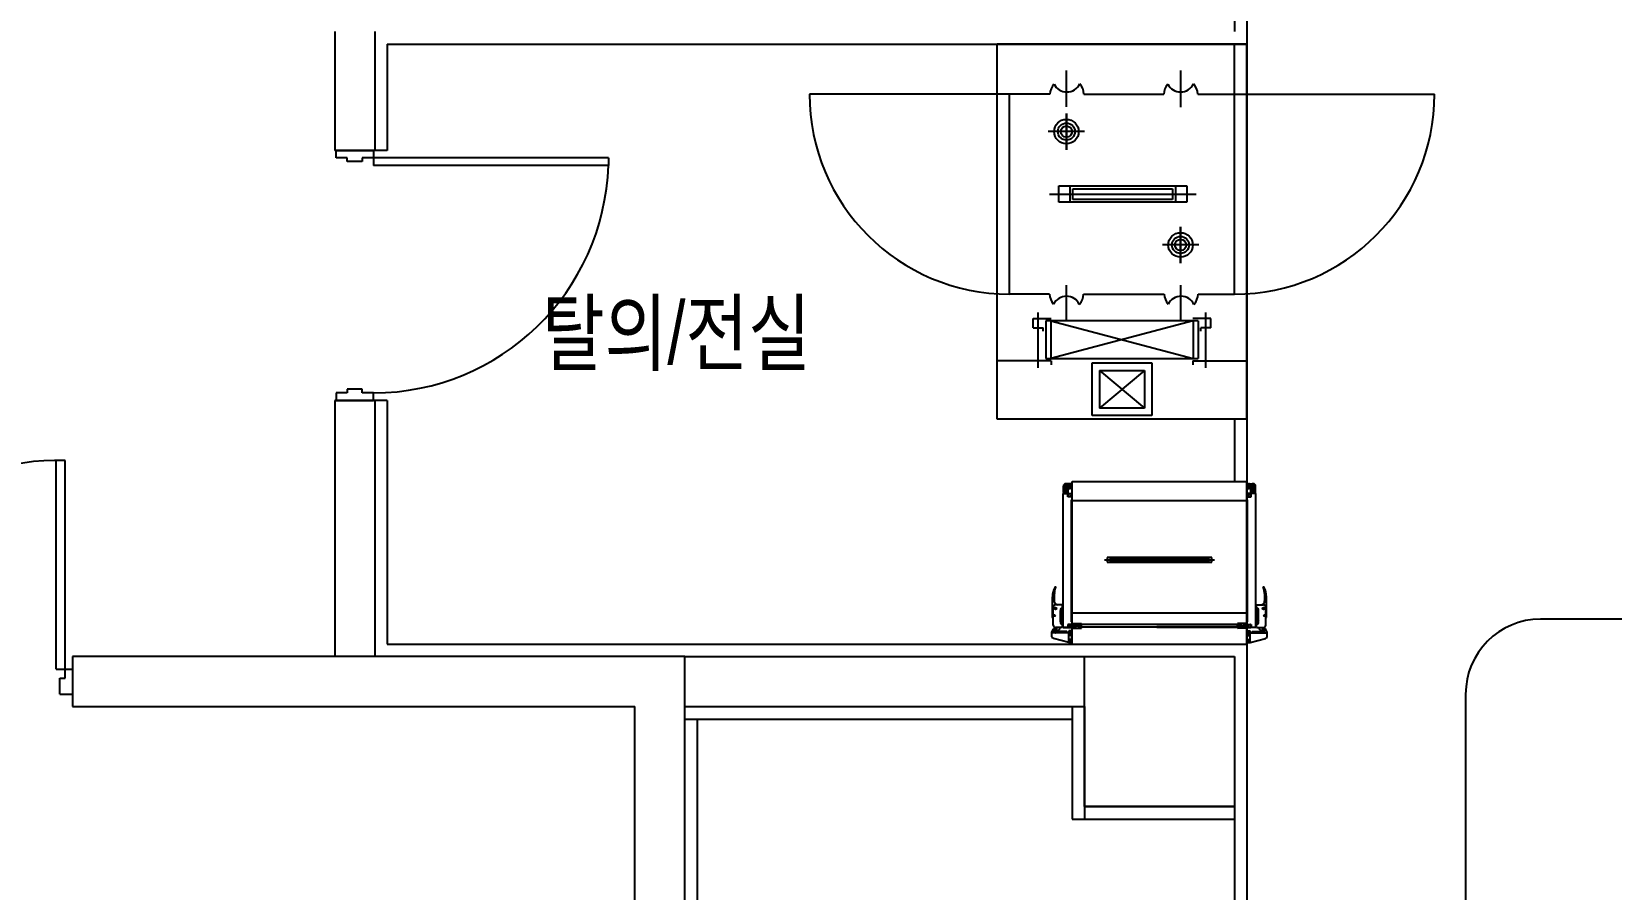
# Model space of a CAD drawing. Header units: millimetres. Extents: x 11414 to 120121, y 3637 to 81420.
# Drawn here: x 90653 to 96975, y 46746 to 50177 of the extents above; entities that cross this region are included whole.
import ezdxf
from ezdxf.enums import TextEntityAlignment as Align

# ---------------------------------------------------------------- set-up
doc = ezdxf.new("R2010")
doc.units = ezdxf.units.MM
doc.header["$LTSCALE"] = 100
doc.layers.get('0').update_dxf_attribs({"color": 251})
for name, color, linetype in [('7', 7, 'Continuous'), ('ARC-7$0$ARCH', 9, 'Continuous'), ('ARC-7$0$arch-col', 9, 'Continuous'), ('ARC-7$0$동물실', 9, 'Continuous'), ('ARC-7$0$방화석고', 9, 'Continuous'), ('ARC-7$0$조적', 8, 'Continuous'), ('ARC-7$0$크린판넬', 2, 'Continuous'), ('sp', 21, 'Continuous')]:
    doc.layers.add(name, color=color, linetype=linetype)
doc.styles.add('ARC-7$0$돋움', font='')
doc.styles.add('ARC-7$0$울릉도l', font='')
doc.styles.add('GHD', font='HYWULM.TTF')
doc.styles.get('ARC-7$0$돋움').set_extended_font_data('DotumChe')
doc.styles.get('ARC-7$0$울릉도l').set_extended_font_data('Dotum')

# ---------------------------------------------------------------- blocks, each defined once
blk = doc.blocks.new('ARC-7')
at = {"layer": 'ARC-7$0$ARCH', "color": 251, "linetype": 'Continuous'}
for p, q in [((674282.8, -450108.5), (675882.8, -450108.5)), ((674282.8, -450308.5), (675882.8, -450308.5))]:
    blk.add_line(p, q, dxfattribs=at)
at = {"layer": 'ARC-7$0$arch-col', "color": 251}
for p, q in [((675882.8, -450108.5), (676482.8, -450108.5)), ((675882.8, -450708.5), (675882.8, -450108.5)), ((675882.8, -450108.5), (676482.8, -450108.5)), ((675882.8, -450708.5), (675882.8, -450108.5)), ((676482.8, -450108.5), (676482.8, -450708.5)), ((676482.8, -450108.5), (676482.8, -452658.5)), ((676482.8, -450708.5), (675882.8, -450708.5)), ((676482.8, -450708.5), (675882.8, -450708.5))]:
    blk.add_line(p, q, dxfattribs=at)
at = {"layer": 'ARC-7$0$동물실', "color": 251}
for p, q in [((676532.8, -442783.5), (676532.8, -452708.5)), ((673092.8, -447658.5), (673092.8, -448083.5)), ((673092.8, -447658.5), (676532.8, -447658.5)), ((675532.8, -449158.5), (675532.8, -447658.5)), ((676532.8, -447658.5), (675532.8, -447658.5)), ((675532.8, -448891.1), (675532.8, -447658.5)), ((676482.6, -448658.5), (676482.6, -447658.5)), ((676532.8, -449158.5), (676532.8, -447658.5)), ((675810.3, -447909.2), (675810.3, -447763.4)), ((676267, -447764.4), (676267, -447910.1)), ((675582.3, -447858.5), (674782.3, -447858.5)), ((675582.3, -448658.5), (675582.3, -447858.5)), ((675744.4, -447858.5), (675582.3, -447858.5)), ((675880.6, -447858.5), (676199.6, -447858.5)), ((676335.8, -447858.5), (676482.6, -447858.5)), ((676483.2, -447858.5), (677283.2, -447858.5)), ((675810.3, -448081.2), (675810.3, -447935.5)), ((675810.3, -447935.5), (675810.3, -448081.2)), ((675883.2, -448008.4), (675737.4, -448008.4)), ((672887.8, -448083.5), (673037.8, -448083.5)), ((672887.8, -448113.5), (672887.8, -448083.5)), ((672887.8, -448083.5), (673037.8, -448083.5)), ((672887.8, -448113.5), (672887.8, -448083.5)), ((672932.8, -448113.5), (672887.8, -448113.5)), ((672932.8, -448113.5), (672887.8, -448113.5)), ((672932.8, -448128.5), (672932.8, -448113.5)), ((672932.8, -448128.5), (672932.8, -448113.5)), ((672992.8, -448128.5), (672932.8, -448128.5)), ((672992.8, -448128.5), (672932.8, -448128.5)), ((673037.8, -448113.5), (672992.8, -448113.5)), ((672992.8, -448113.5), (672992.8, -448128.5)), ((673037.8, -448113.5), (672992.8, -448113.5)), ((672992.8, -448113.5), (672992.8, -448128.5)), ((673037.8, -448083.5), (673037.8, -448113.5)), ((673037.8, -448083.5), (673037.8, -448113.5)), ((673977.8, -448113.5), (673037.8, -448113.5)), ((673037.8, -448113.5), (673037.8, -448143.4)), ((673977.8, -448113.5), (673037.8, -448113.5)), ((673037.8, -448113.5), (673037.8, -448143.4)), ((673977.8, -448143.4), (673037.8, -448143.4)), ((673977.8, -448143.4), (673037.8, -448143.4)), ((673092.8, -448083.5), (673042.8, -448083.5)), ((673977.8, -448113.5), (673977.8, -448143.4)), ((673977.8, -448113.5), (673977.8, -448143.4)), ((675742.2, -448258.5), (676329.1, -448258.5)), ((675779.5, -448225.8), (676291.7, -448225.8)), ((675779.5, -448291.1), (675779.5, -448225.8)), ((675825.1, -448291.1), (675825.1, -448225.8)), ((675836.5, -448237.2), (676234.8, -448237.2)), ((675836.5, -448279.7), (675836.5, -448237.2)), ((676234.8, -448237.2), (676234.8, -448279.7)), ((676246.2, -448225.8), (676246.2, -448291.1)), ((676291.7, -448225.8), (676291.7, -448291.1)), ((676291.7, -448291.1), (675779.5, -448291.1)), ((676234.8, -448279.7), (675836.5, -448279.7)), ((676267, -448388.9), (676267, -448534.7)), ((676267, -448534.7), (676267, -448388.9)), ((676339.9, -448461.8), (676194.2, -448461.8)), ((675810.3, -448768.5), (675810.3, -448622.7)), ((676267, -448622.4), (676267, -448768.2)), ((675742.8, -448658.5), (675582.3, -448658.5)), ((675879.1, -448658.5), (676201.6, -448658.5)), ((676337.8, -448658.5), (676482.6, -448658.5)), ((675677.8, -448793.4), (675677.8, -448755.7)), ((675677.8, -448755.7), (675749.2, -448755.7)), ((675697.8, -448953.7), (675697.8, -448731.4)), ((676337.8, -448765.7), (675727.8, -448765.7)), ((675727.8, -448765.7), (675727.8, -448915.7)), ((675747.8, -448765.7), (676317.8, -448915.7)), ((676317.8, -448765.7), (675747.8, -448915.7)), ((675747.8, -448765.7), (675747.8, -448915.7)), ((676387.8, -448755.7), (676316.3, -448755.7)), ((676317.8, -448765.7), (676317.8, -448915.7)), ((676337.8, -448765.7), (676337.8, -448915.7)), ((676367.8, -448953.7), (676367.8, -448731.4)), ((676387.8, -448793.4), (676387.8, -448755.7)), ((675677.8, -448793.4), (675717.8, -448793.4)), ((675717.8, -448806.8), (675717.8, -448793.4)), ((676387.8, -448793.4), (676347.8, -448793.4)), ((676347.8, -448806.8), (676347.8, -448793.4)), ((675749.2, -448925.7), (675532.8, -448925.7)), ((675727.8, -448915.7), (676337.8, -448915.7)), ((675749.2, -448925.7), (675749.2, -448940.7)), ((675912.8, -449144.4), (675912.8, -448933.5)), ((675912.8, -448933.5), (676152.8, -448933.5)), ((675942.8, -448963.5), (675942.8, -449114.4)), ((675942.8, -448963.5), (676122.8, -449114.4)), ((676122.8, -448963.5), (675942.8, -449114.4)), ((675942.8, -448963.5), (676122.8, -448963.5)), ((676122.8, -448963.5), (676122.8, -449114.4)), ((676152.8, -448933.5), (676152.8, -449144.4)), ((676316.3, -448925.7), (676532.8, -448925.7)), ((676316.3, -448925.7), (676316.3, -448940.7)), ((672932.8, -449053.5), (672887.8, -449053.5)), ((672887.8, -449053.5), (672887.8, -449083.5)), ((672932.8, -449053.5), (672887.8, -449053.5)), ((672887.8, -449053.5), (672887.8, -449083.5)), ((672887.8, -449083.5), (673037.8, -449083.5)), ((672887.8, -449083.5), (673037.8, -449083.5)), ((672992.8, -449038.5), (672932.8, -449038.5)), ((672932.8, -449038.5), (672932.8, -449053.5)), ((672992.8, -449038.5), (672932.8, -449038.5)), ((672932.8, -449038.5), (672932.8, -449053.5)), ((672992.8, -449053.5), (672992.8, -449038.5)), ((672992.8, -449053.5), (672992.8, -449038.5)), ((673037.8, -449053.5), (672992.8, -449053.5)), ((673037.8, -449053.5), (672992.8, -449053.5)), ((673037.8, -449083.5), (673037.8, -449053.5)), ((673037.8, -449083.5), (673037.8, -449053.5)), ((673092.8, -449083.5), (673042.8, -449083.5)), ((673092.8, -449083.5), (673092.8, -450058.5)), ((676152.8, -449144.4), (675912.8, -449144.4)), ((676122.8, -449114.4), (675942.8, -449114.4)), ((676532.8, -449158.5), (675532.8, -449158.5)), ((676482.8, -449158.5), (676482.8, -449408.5)), ((671768.1, -450158.5), (671768.1, -449323.5)), ((671803.4, -450158.5), (671803.4, -449324.3)), ((675820, -449447.1), (675795.9, -449447.1)), ((675805.9, -449426.3), (675797.4, -449426.3)), ((675797.8, -449992.5), (675797.8, -449455.7)), ((675797.8, -449455.7), (675830.9, -449455.7)), ((675798.3, -449451.8), (675798.3, -449426.3)), ((675798.3, -449426.3), (675798.3, -449426.3)), ((675814.3, -449440.5), (675801.1, -449440.5)), ((675814.3, -449454.7), (675801.1, -449454.7)), ((675802.1, -449440.5), (675812.5, -449440.5)), ((675813.4, -449440.5), (675803, -449440.5)), ((675803, -449440.5), (675803, -449445.2)), ((675812.5, -449445.2), (675803, -449445.2)), ((675805.4, -449447.1), (675803, -449445.2)), ((675805.4, -449447.1), (675805.4, -449454.7)), ((675810.1, -449447.1), (675805.4, -449447.1)), ((675806.8, -449426.3), (675808.7, -449426.3)), ((675807.7, -449424.5), (675807.7, -449416)), ((675824.7, -449416.9), (675807.7, -449416.9)), ((675807.7, -449416.9), (675807.7, -449416.9)), ((675807.7, -449427.3), (675807.7, -449425.4)), ((675807.7, -449428.2), (675807.7, -449436.7)), ((675807.7, -449435.8), (675817.1, -449435.8)), ((675807.7, -449439.5), (675807.7, -449454.7)), ((675809.6, -449426.3), (675818.1, -449426.3)), ((675810.1, -449447.1), (675812.5, -449445.2)), ((675810.1, -449447.1), (675810.1, -449454.7)), ((675812.5, -449440.5), (675812.5, -449445.2)), ((675816, -449468.8), (675816, -449455.7)), ((675830.8, -449468.8), (675816, -449468.8)), ((675817.1, -449435.8), (675824.7, -449435.8)), ((675817.2, -449451.8), (675817.2, -449426.3)), ((675817.5, -449460), (675817.6, -449459.8)), ((675817.5, -449459.8), (675817.6, -449459.8)), ((675817.6, -449456.9), (675817.6, -449467.5)), ((675832.2, -449456.9), (675817.6, -449456.9)), ((675817.6, -449467.5), (675832.2, -449467.5)), ((675817.7, -449461.7), (675817.7, -449461.7)), ((675818, -449466.7), (675818, -449466.7)), ((675818.1, -449466.4), (675818.1, -449466.4)), ((675818.3, -449462.6), (675818.2, -449462.1)), ((675818.2, -449462.1), (675818.8, -449462.2)), ((675818.3, -449462.6), (675818.8, -449462.2)), ((675818.3, -449462.6), (675818.3, -449462.6)), ((675818.4, -449466.5), (675818.4, -449466.5)), ((675818.9, -449460.5), (675818.9, -449460.5)), ((675819, -449461.7), (675819, -449461.7)), ((675819.2, -449458.1), (675819.2, -449458.1)), ((675819.2, -449467.5), (675819.3, -449467.4)), ((675819.3, -449457.1), (675819.3, -449457.1)), ((675819.3, -449467.5), (675819.3, -449467.4)), ((675820.9, -449426.3), (675832.5, -449426.3)), ((675821.3, -449457.8), (675821.3, -449457.8)), ((675821.5, -449462.9), (675821.5, -449462.9)), ((675821.6, -449466.2), (675821.6, -449466.2)), ((675821.6, -449466.4), (675821.6, -449466.4)), ((675821.8, -449459.7), (675822.4, -449459.5)), ((675822.1, -449460.2), (675821.8, -449459.7)), ((675821.8, -449463.9), (675821.8, -449463.9)), ((675821.9, -449433), (675821.9, -449419.7)), ((675821.9, -449421.6), (675826.6, -449421.6)), ((675821.9, -449431.1), (675826.6, -449431.1)), ((675822.1, -449460.2), (675822.4, -449459.5)), ((675822.2, -449461.6), (675822.2, -449461.6)), ((675822.5, -449459.8), (675822.5, -449459.8)), ((675822.6, -449458), (675822.6, -449458)), ((675822.6, -449460.7), (675822.6, -449460.7)), ((675822.8, -449464.9), (675822.8, -449464.9)), ((675828.5, -449416.9), (675824.7, -449416.9)), ((675828.5, -449435.8), (675824.7, -449435.8)), ((675824.7, -449462.9), (675824.7, -449462.9)), ((675824.7, -449466.3), (675824.7, -449466.3)), ((675824.7, -449467.4), (675824.7, -449467.4)), ((675824.8, -449457.2), (675825.1, -449456.9)), ((675824.8, -449457.2), (675824.8, -449456.9)), ((675825.1, -449465), (675825.1, -449465)), ((675825.3, -449461.5), (675825.3, -449461.5)), ((675825.4, -449463.9), (675825.3, -449463.4)), ((675825.3, -449463.4), (675825.9, -449463.5)), ((675825.4, -449463.9), (675825.9, -449463.5)), ((675825.5, -449461.4), (675825.5, -449461.4)), ((675825.6, -449457.4), (675825.6, -449457.4)), ((675825.6, -449465.3), (675826.2, -449465.1)), ((675825.9, -449465.8), (675825.6, -449465.3)), ((675825.9, -449465.8), (675826.2, -449465.1)), ((675826.6, -449431.1), (675826.6, -449421.6)), ((675828.5, -449424), (675826.6, -449421.6)), ((675828.5, -449428.7), (675826.6, -449431.1)), ((675827.4, -449458), (675827.4, -449458)), ((675827.5, -449461), (675828.4, -449461.1)), ((675827.6, -449461.8), (675827.5, -449461)), ((675827.6, -449461.8), (675828.4, -449461.1)), ((675827.6, -449463), (675827.6, -449463)), ((675827.8, -449466.1), (675827.8, -449466.1)), ((675828.4, -449461.4), (675828.4, -449461.4)), ((675828.5, -449428.7), (675828.5, -449424)), ((675828.5, -449424), (675831.3, -449424)), ((675828.5, -449428.7), (675831.3, -449428.7)), ((675828.5, -449464.9), (675828.5, -449464.9)), ((675828.6, -449457.4), (675829.2, -449457.2)), ((675828.9, -449457.9), (675828.6, -449457.4)), ((675828.8, -449462.5), (675828.8, -449462.5)), ((675828.9, -449457.9), (675829.2, -449457.2)), ((675829.2, -449459), (675829.2, -449459)), ((675830.3, -449462.5), (675830.3, -449462.5)), ((675830.9, -449456.9), (675830.9, -449455.7)), ((675831, -449466), (675831, -449466)), ((675831.1, -449459.2), (675831.1, -449459.2)), ((675831.2, -449457), (675831.2, -449457)), ((675831.3, -449433), (675831.3, -449419.7)), ((675831.3, -449464.2), (675831.3, -449464.2)), ((675831.6, -449461.3), (675831.6, -449461.3)), ((675831.9, -449458.5), (675831.8, -449457.9)), ((675831.8, -449457.9), (675832.1, -449458)), ((675831.9, -449458.5), (675832.1, -449458.3)), ((675832.2, -449467.5), (675832.2, -449456.9)), ((675832.8, -450058.5), (675832.8, -449408.5)), ((675832.8, -449408.5), (676532.8, -449408.5)), ((676532.8, -450058.5), (676532.8, -449408.5)), ((676544.6, -449426.3), (676533, -449426.3)), ((676533.3, -449456.9), (676547.9, -449456.9)), ((676533.3, -449467.5), (676533.3, -449456.9)), ((676533.6, -449457.9), (676533.3, -449458)), ((676533.6, -449458.5), (676533.3, -449458.3)), ((676547.9, -449467.5), (676533.3, -449467.5)), ((676533.6, -449458.5), (676533.6, -449457.9)), ((676533.9, -449461.3), (676533.9, -449461.3)), ((676534.1, -449464.2), (676534.1, -449464.2)), ((676534.2, -449433), (676534.2, -449419.7)), ((676537, -449424), (676534.2, -449424)), ((676537, -449428.7), (676534.2, -449428.7)), ((676534.2, -449457), (676534.2, -449457)), ((676534.3, -449459.2), (676534.3, -449459.2)), ((676534.5, -449466), (676534.5, -449466)), ((676567.7, -449455.7), (676534.7, -449455.7)), ((676534.7, -449456.9), (676534.7, -449455.7)), ((676534.7, -449468.8), (676549.5, -449468.8)), ((676535.2, -449462.5), (676535.2, -449462.5)), ((676536.5, -449457.9), (676536.2, -449457.2)), ((676536.2, -449459), (676536.2, -449459)), ((676536.8, -449457.4), (676536.2, -449457.2)), ((676536.5, -449457.9), (676536.8, -449457.4)), ((676536.7, -449462.5), (676536.7, -449462.5)), ((676537, -449416.9), (676540.8, -449416.9)), ((676537, -449424), (676538.9, -449421.6)), ((676537, -449428.7), (676537, -449424)), ((676537, -449428.7), (676538.9, -449431.1)), ((676537, -449435.8), (676540.8, -449435.8)), ((676537, -449461.4), (676537, -449461.4)), ((676537, -449464.9), (676537, -449464.9)), ((676538, -449461), (676537.1, -449461.1)), ((676537.8, -449461.8), (676537.1, -449461.1)), ((676537.6, -449466.1), (676537.6, -449466.1)), ((676537.8, -449461.8), (676538, -449461)), ((676537.9, -449463), (676537.9, -449463)), ((676538.1, -449458), (676538.1, -449458)), ((676538.9, -449431.1), (676538.9, -449421.6)), ((676543.6, -449421.6), (676538.9, -449421.6)), ((676543.6, -449431.1), (676538.9, -449431.1)), ((676539.5, -449465.8), (676539.3, -449465.1)), ((676539.9, -449465.3), (676539.3, -449465.1)), ((676540.1, -449463.4), (676539.5, -449463.5)), ((676540.1, -449463.9), (676539.5, -449463.5)), ((676539.5, -449465.8), (676539.9, -449465.3)), ((676539.8, -449457.4), (676539.8, -449457.4)), ((676539.9, -449461.4), (676539.9, -449461.4)), ((676540.1, -449461.5), (676540.1, -449461.5)), ((676540.1, -449463.9), (676540.1, -449463.4)), ((676540.7, -449457.2), (676540.4, -449456.9)), ((676540.4, -449465), (676540.4, -449465)), ((676540.7, -449457.2), (676540.7, -449456.9)), ((676540.7, -449466.3), (676540.7, -449466.3)), ((676540.7, -449467.4), (676540.7, -449467.4)), ((676540.8, -449416.9), (676557.8, -449416.9)), ((676548.4, -449435.8), (676540.8, -449435.8)), ((676540.8, -449462.9), (676540.8, -449462.9)), ((676542.7, -449464.9), (676542.7, -449464.9)), ((676542.9, -449458), (676542.9, -449458)), ((676542.9, -449459.8), (676542.9, -449459.8)), ((676542.9, -449460.7), (676542.9, -449460.7)), ((676543.3, -449460.2), (676543.1, -449459.5)), ((676543.7, -449459.7), (676543.1, -449459.5)), ((676543.3, -449460.2), (676543.7, -449459.7)), ((676543.3, -449461.6), (676543.3, -449461.6)), ((676543.6, -449433), (676543.6, -449419.7)), ((676543.7, -449463.9), (676543.7, -449463.9)), ((676543.8, -449466.2), (676543.8, -449466.2)), ((676543.9, -449466.4), (676543.9, -449466.4)), ((676544, -449462.9), (676544, -449462.9)), ((676544.2, -449457.8), (676544.2, -449457.8)), ((676545.5, -449447.1), (676569.6, -449447.1)), ((676546.2, -449467.5), (676546.1, -449467.4)), ((676546.3, -449467.5), (676546.1, -449467.4)), ((676546.2, -449457.1), (676546.2, -449457.1)), ((676546.3, -449458.1), (676546.3, -449458.1)), ((676546.4, -449461.7), (676546.4, -449461.7)), ((676546.6, -449460.5), (676546.6, -449460.5)), ((676547.2, -449462.1), (676546.6, -449462.2)), ((676547.2, -449462.6), (676546.6, -449462.2)), ((676547, -449466.5), (676547, -449466.5)), ((676547.1, -449462.6), (676547.1, -449462.6)), ((676547.2, -449462.6), (676547.2, -449462.1)), ((676555.9, -449426.3), (676547.4, -449426.3)), ((676547.4, -449466.4), (676547.4, -449466.4)), ((676547.5, -449466.7), (676547.5, -449466.7)), ((676547.7, -449461.7), (676547.7, -449461.7)), ((676547.9, -449460), (676547.8, -449459.8)), ((676547.9, -449459.8), (676547.8, -449459.8)), ((676547.9, -449456.9), (676547.9, -449467.5)), ((676548.4, -449451.8), (676548.4, -449426.3)), ((676557.8, -449435.8), (676548.4, -449435.8)), ((676549.5, -449468.8), (676549.5, -449455.7)), ((676551.2, -449440.5), (676564.4, -449440.5)), ((676551.2, -449454.7), (676564.4, -449454.7)), ((676552.1, -449440.5), (676562.5, -449440.5)), ((676563.5, -449440.5), (676553.1, -449440.5)), ((676553.1, -449440.5), (676553.1, -449445.2)), ((676553.1, -449445.2), (676562.5, -449445.2)), ((676555.4, -449447.1), (676553.1, -449445.2)), ((676555.4, -449447.1), (676555.4, -449454.7)), ((676555.4, -449447.1), (676560.1, -449447.1)), ((676558.7, -449426.3), (676556.8, -449426.3)), ((676557.8, -449424.5), (676557.8, -449416)), ((676557.8, -449416.9), (676557.8, -449416.9)), ((676557.8, -449427.3), (676557.8, -449425.4)), ((676557.8, -449428.2), (676557.8, -449436.7)), ((676557.8, -449439.5), (676557.8, -449454.7)), ((676559.7, -449426.3), (676568.2, -449426.3)), ((676560.1, -449447.1), (676562.5, -449445.2)), ((676560.1, -449447.1), (676560.1, -449454.7)), ((676562.5, -449440.5), (676562.5, -449445.2)), ((676567.2, -449451.8), (676567.2, -449426.3)), ((676567.2, -449426.3), (676567.2, -449426.3)), ((676567.7, -449992.5), (676567.7, -449455.7)), ((675830.9, -449968.9), (675830.9, -449481.5)), ((675832.8, -449483.5), (676532.8, -449483.5)), ((676534.7, -449968.9), (676534.7, -449481.5)), ((675962.3, -449721.9), (676403.2, -449721.9)), ((676392.6, -449712.6), (675972.9, -449712.6)), ((675972.9, -449712.6), (675972.9, -449731.1)), ((675985.8, -449712.6), (675985.8, -449731.1)), ((676376.5, -449715.8), (675989, -449715.8)), ((675989, -449715.8), (675989, -449727.9)), ((676376.5, -449727.9), (676376.5, -449715.8)), ((676379.7, -449731.1), (676379.7, -449712.6)), ((676392.6, -449731.1), (676392.6, -449712.6)), ((675972.9, -449731.1), (676392.6, -449731.1)), ((675989, -449727.9), (676376.5, -449727.9)), ((675762.1, -449852), (675765.1, -449837.1)), ((675764.7, -449830.9), (675764.2, -449831)), ((675765.1, -449837.1), (675765.8, -449831.9)), ((676600.4, -449837.1), (676599.7, -449831.9)), ((676603.5, -449852), (676600.4, -449837.1)), ((676600.9, -449830.9), (676601.3, -449831)), ((675754.4, -449951.9), (675754.4, -449869)), ((675757.3, -449983), (675757.3, -449910.3)), ((675795, -449900.9), (675766.7, -449900.9)), ((675766.7, -449921.7), (675766.7, -449910.3)), ((675795, -449992.5), (675795, -449900.9)), ((676570.5, -449992.5), (676570.5, -449900.9)), ((676570.5, -449900.9), (676598.8, -449900.9)), ((676598.8, -449921.7), (676598.8, -449910.3)), ((676608.3, -449983), (676608.3, -449910.3)), ((676611.1, -449951.9), (676611.1, -449869)), ((675758.2, -449944.3), (675765.8, -449944.3)), ((675761, -449916), (675772.4, -449916)), ((675762, -449948.1), (675762, -449940.5)), ((675797.4, -449928.3), (675784.4, -449928.3)), ((675797.4, -449962.3), (675784.4, -449962.3)), ((675786.5, -449969.8), (675786.5, -449923.6)), ((675788.4, -449926.4), (675786.5, -449924.5)), ((675788.4, -449930.2), (675786.5, -449932)), ((675788.4, -449960.4), (675786.5, -449958.5)), ((675788.4, -449964.1), (675786.5, -449966)), ((675795, -449926.4), (675788.4, -449926.4)), ((675788.4, -449930.2), (675788.4, -449926.4)), ((675795, -449930.2), (675788.4, -449930.2)), ((675795, -449960.4), (675788.4, -449960.4)), ((675788.4, -449964.1), (675788.4, -449960.4)), ((675795, -449964.1), (675788.4, -449964.1)), ((675832.8, -449933.5), (676532.8, -449933.5)), ((676568.1, -449928.3), (676581.1, -449928.3)), ((676568.1, -449962.3), (676581.1, -449962.3)), ((676570.5, -449926.4), (676577.1, -449926.4)), ((676570.5, -449930.2), (676577.1, -449930.2)), ((676570.5, -449960.4), (676577.1, -449960.4)), ((676570.5, -449964.1), (676577.1, -449964.1)), ((676577.1, -449926.4), (676579, -449924.5)), ((676577.1, -449930.2), (676577.1, -449926.4)), ((676577.1, -449930.2), (676579, -449932)), ((676577.1, -449960.4), (676579, -449958.5)), ((676577.1, -449964.1), (676577.1, -449960.4)), ((676577.1, -449964.1), (676579, -449966)), ((676579, -449969.8), (676579, -449923.6)), ((676604.5, -449916), (676593.2, -449916)), ((676607.3, -449944.3), (676599.8, -449944.3)), ((676603.6, -449948.1), (676603.6, -449940.5)), ((673092.8, -450058.5), (676482.8, -450058.5)), ((671768.1, -450158.5), (671803.4, -450158.5)), ((671803.4, -450194.4), (671803.4, -450158.5)), ((671803.4, -450158.5), (671832.8, -450158.5)), ((671832.8, -450158.5), (671832.8, -450258.5)), ((673042.8, -450108.5), (673042.8, -450108.5)), ((674282.8, -450108.5), (676482.8, -450108.5)), ((671782.9, -450258.5), (671782.9, -450194.4)), ((671782.9, -450194.4), (671803.4, -450194.4)), ((671782.9, -450258.5), (671832.8, -450258.5)), ((674282.8, -450308.5), (675882.8, -450308.5)), ((675832.8, -450308.5), (675832.8, -450758.5)), ((675882.8, -450308.5), (675882.8, -450758.5)), ((674282.8, -450358.5), (675832.8, -450358.5)), ((674332.8, -450358.5), (674332.8, -451308.5)), ((675882.8, -450708.5), (676482.8, -450708.5)), ((675832.8, -450758.5), (676482.8, -450758.5))]:
    blk.add_line(p, q, dxfattribs=at)
for centre, radius in [((675810.3, -448008.4), 49), ((675810.3, -448008.4), 34.2), ((675810.3, -448008.4), 22.4), ((676267, -448461.8), 49), ((676267, -448461.8), 34.2), ((676267, -448461.8), 22.4), ((675807.7, -449426.3), 4.72), ((676557.8, -449426.3), 4.72), ((675766.7, -449916), 3.78), ((676598.8, -449916), 3.78), ((675762, -449944.3), 2.83), ((676603.6, -449944.3), 2.83)]:
    blk.add_circle(centre, radius, dxfattribs=at)
for centre, radius, start, end in [((675812.5, -447862.6), 68.3, 139.39988, 176.48783), ((675811.8, -447793), 57, 206.26441, 334.84957), ((675812.5, -447862.6), 68.3, 3.51217, 41.71409), ((676267.7, -447862.6), 68.3, 139.39988, 176.48783), ((676267, -447793), 57, 206.26441, 334.84957), ((676267.7, -447862.6), 68.3, 3.51217, 41.71409), ((675582.3, -447858.5), 800, 180, 270), ((676483.2, -447858.5), 800, 270, 0), ((673037.8, -448113.5), 940, 270, 358.1729), ((673037.8, -448113.5), 940, 270, 358.1729), ((675811, -448654.3), 68.3, 183.51217, 220.60012), ((675810.3, -448723.9), 57, 25.15043, 153.73559), ((675811, -448654.3), 68.3, 318.28591, 356.48783), ((676269.7, -448654.3), 68.3, 183.51217, 220.60012), ((676269, -448723.9), 57, 25.15043, 153.73559), ((676269.7, -448654.3), 68.3, 318.28591, 356.48783), ((671768.1, -450158.5), 835, 87.58091, 180), ((675807.7, -449426.3), 9.44, 90, 180), ((675807.7, -449426.3), 9.44, 180, 270), ((675801.1, -449443.3), 2.83, 90, 180), ((675801.1, -449451.8), 2.83, 180, 270), ((675807.7, -449426.3), 9.44, 0, 90), ((675814.3, -449443.3), 2.83, 0, 90), ((675814.3, -449451.8), 2.83, 270, 0), ((675824.7, -449419.7), 2.83, 90, 180), ((675824.7, -449433), 2.83, 180, 270), ((675828.5, -449419.7), 2.83, 0, 90), ((675828.5, -449433), 2.83, 270, 0), ((676537, -449419.7), 2.83, 90, 180), ((676537, -449433), 2.83, 180, 270), ((676540.8, -449419.7), 2.83, 0, 90), ((676540.8, -449433), 2.83, 270, 0), ((676557.8, -449426.3), 9.44, 90, 180), ((676551.2, -449443.3), 2.83, 90, 180), ((676551.2, -449451.8), 2.83, 180, 270), ((676557.8, -449426.3), 9.44, 0, 90), ((676557.8, -449426.3), 9.44, 270, 0), ((676564.4, -449443.3), 2.83, 0, 90), ((676564.4, -449451.8), 2.83, 270, 0), ((675845.9, -449871.4), 91.5, 154.13537, 178.46896), ((675764.4, -449831.9), 0.944, 101.62373, 154.47272), ((675765.9, -449833.1), 2.83, 14.90035, 133.73311), ((675764.9, -449831.8), 0.944, 356.06648, 101.62373), ((675763.3, -449825.7), 9.21, 284.69157, 302.68749), ((675767.7, -449832.6), 0.944, 302.68749, 14.90035), ((676597.8, -449832.6), 0.944, 165.09965, 237.31251), ((676599.6, -449833.1), 2.83, 46.26689, 165.09965), ((676602.3, -449825.7), 9.21, 237.31251, 255.30843), ((676600.7, -449831.8), 0.944, 78.37627, 183.93352), ((676601.1, -449831.9), 0.944, 25.52728, 78.37627), ((676519.6, -449871.4), 91.5, 1.53104, 25.86463), ((675766.7, -449910.3), 9.44, 90, 180), ((675920.3, -449871.5), 159.4, 173.00549, 186.39381), ((675775.4, -449887.3), 13.6, 188.02881, 273.21118), ((675799.7, -449923.6), 13.2, 110.92483, 180), ((676565.8, -449923.6), 13.2, 0, 69.07517), ((676590.2, -449887.3), 13.6, 266.78882, 351.97119), ((676598.8, -449910.3), 9.44, 0, 90), ((676445.2, -449871.5), 159.4, 353.60619, 6.99451), ((675757.3, -449951.9), 2.83, 180, 270), ((676608.3, -449951.9), 2.83, 270, 0)]:
    blk.add_arc(centre, radius, start, end, dxfattribs=at)
at = {"layer": 'ARC-7$0$방화석고', "color": 251, "linetype": 'Continuous'}
for p, q in [((676482.8, -443083.5), (676482.8, -447608.5)), ((672882.8, -447608.5), (672882.8, -448083.5)), ((673042.8, -447608.5), (673042.8, -448083.5)), ((673042.8, -448083.5), (672882.8, -448083.5)), ((672882.8, -449083.5), (672882.8, -450108.5)), ((673042.8, -449083.5), (672882.8, -449083.5)), ((673042.8, -449083.5), (673042.8, -450108.5))]:
    blk.add_line(p, q, dxfattribs=at)
at = {"layer": 'ARC-7$0$조적', "color": 251, "linetype": 'Continuous'}
for p, q in [((671832.8, -450108.5), (671832.8, -450308.5)), ((674282.8, -450108.5), (671832.8, -450108.5)), ((674282.8, -451308.5), (674282.8, -450108.5)), ((671832.8, -450308.5), (674082.8, -450308.5)), ((674082.8, -451308.5), (674082.8, -450308.5))]:
    blk.add_line(p, q, dxfattribs=at)
at = {"layer": 'ARC-7$0$크린판넬', "color": 251}
for p, q in [((675832.8, -449990.6), (675832.8, -449971.7)), ((675832.8, -449976), (675870.5, -449976)), ((675870.5, -449994.9), (675832.8, -449976)), ((675832.8, -449994.9), (675870.5, -449976)), ((675870.5, -449994.9), (675870.5, -449976)), ((676495, -449994.9), (676495, -449976)), ((676495, -449994.9), (676532.8, -449976)), ((676532.8, -449994.9), (676495, -449976)), ((676532.8, -449976), (676495, -449976)), ((676532.8, -449990.6), (676532.8, -449971.7)), ((676532.8, -449990.6), (676532.8, -449971.7)), ((675751.6, -450028.7), (675751.6, -450013.2)), ((675820.5, -450013.2), (675751.6, -450013.2)), ((675751.7, -450012.3), (675751.7, -450010.7)), ((675751.8, -450010.1), (675759.1, -449999.1)), ((675766.7, -450013.2), (675752.5, -450013.2)), ((675820.3, -450051.9), (675758.5, -450035.6)), ((675795, -449992.5), (675766.7, -449992.5)), ((675767.6, -450012.3), (675767.6, -450001.9)), ((675812, -450008.5), (675767.6, -450008.5)), ((675770.2, -449992.5), (675770.2, -450003.8)), ((675770.2, -450003.8), (675774, -450003.8)), ((675784.4, -449992.5), (675784.4, -449992.5)), ((675829.9, -449992.5), (675797.8, -449992.5)), ((675797.8, -449992.5), (675830.9, -449992.5)), ((675812, -450013.2), (675812, -450008.5)), ((675816, -449979.4), (675816, -449992.4)), ((675830.8, -449979.4), (675816, -449979.4)), ((675834.7, -450015.1), (675817.5, -450015.1)), ((675817.6, -449991.3), (675817.6, -449980.7)), ((675817.6, -449980.7), (675832.2, -449980.7)), ((675832.2, -449991.3), (675817.6, -449991.3)), ((675817.8, -449988.6), (675817.9, -449988.7)), ((675817.8, -449988.7), (675817.9, -449988.7)), ((675818, -449986.9), (675818, -449986.9)), ((675818.3, -449981.8), (675818.3, -449981.8)), ((675818.4, -449982.1), (675818.4, -449982.1)), ((675818.6, -449985.9), (675818.5, -449986.5)), ((675818.5, -449986.5), (675819.1, -449986.4)), ((675818.6, -449985.9), (675819.1, -449986.4)), ((675818.6, -449986), (675818.6, -449986)), ((675818.7, -449982.1), (675818.7, -449982.1)), ((675819.2, -449988.1), (675819.2, -449988.1)), ((675819.3, -449986.8), (675819.3, -449986.8)), ((675819.5, -449981.1), (675819.6, -449981.1)), ((675819.5, -449990.5), (675819.5, -449990.5)), ((675819.6, -449981.1), (675819.6, -449981.1)), ((675819.6, -449991.5), (675819.6, -449991.5)), ((675820.5, -450051.9), (675820.5, -450005.7)), ((675831.7, -450005.7), (675820.5, -450005.7)), ((675831.7, -450024.5), (675820.5, -450024.5)), ((675823.3, -450040.6), (675820.5, -450037.8)), ((675823.4, -450013.2), (675820.6, -450010.4)), ((675823.4, -450017), (675820.6, -450019.8)), ((675821.6, -449990.7), (675821.6, -449990.7)), ((675821.8, -449985.7), (675821.8, -449985.7)), ((675821.9, -449982.2), (675821.9, -449982.2)), ((675821.9, -449982.4), (675821.9, -449982.4)), ((675822.1, -449984.6), (675822.1, -449984.6)), ((675822.4, -449988.4), (675822.1, -449988.9)), ((675822.1, -449988.9), (675822.7, -449989.1)), ((675822.4, -449988.4), (675822.7, -449989.1)), ((675822.5, -449987), (675822.5, -449987)), ((675822.8, -449988.7), (675822.8, -449988.7)), ((675822.9, -449987.9), (675822.9, -449987.9)), ((675822.9, -449990.6), (675822.9, -449990.6)), ((675823.1, -449983.7), (675823.1, -449983.7)), ((675823.4, -450017), (675823.4, -450013.2)), ((675831.7, -450013.2), (675823.4, -450013.2)), ((675831.7, -450017), (675823.4, -450017)), ((675825, -449981.2), (675825, -449981.2)), ((675825, -449982.3), (675825, -449982.3)), ((675825, -449985.6), (675825, -449985.6)), ((675825.1, -449991.4), (675825.4, -449991.7)), ((675825.1, -449991.4), (675825.1, -449991.7)), ((675825.4, -449983.5), (675825.4, -449983.5)), ((675825.7, -449984.6), (675825.6, -449985.2)), ((675825.6, -449985.2), (675826.2, -449985.1)), ((675825.6, -449987.1), (675825.6, -449987.1)), ((675825.7, -449984.6), (675826.2, -449985.1)), ((675825.8, -449987.1), (675825.8, -449987.1)), ((675826.2, -449982.8), (675825.9, -449983.2)), ((675825.9, -449983.2), (675826.5, -449983.4)), ((675825.9, -449991.1), (675825.9, -449991.1)), ((675826.2, -449982.8), (675826.5, -449983.4)), ((675827.7, -449990.6), (675827.7, -449990.6)), ((675827.9, -449986.7), (675827.8, -449987.6)), ((675827.8, -449987.6), (675828.7, -449987.5)), ((675827.9, -449985.5), (675827.9, -449985.5)), ((675827.9, -449986.7), (675828.7, -449987.5)), ((675828.1, -449982.4), (675828.1, -449982.4)), ((675828.8, -449983.7), (675828.8, -449983.7)), ((675828.8, -449987.2), (675828.8, -449987.2)), ((675829.2, -449990.7), (675828.9, -449991.2)), ((675828.9, -449991.2), (675829.5, -449991.4)), ((675829.1, -449986), (675829.1, -449986)), ((675829.2, -449990.7), (675829.5, -449991.4)), ((675872.8, -449985.5), (675829.3, -449985.4)), ((675829.5, -449989.6), (675829.5, -449989.6)), ((675830.6, -449986), (675830.6, -449986)), ((675830.9, -449991.3), (675830.9, -449992.5)), ((675831.3, -449982.5), (675831.3, -449982.5)), ((675831.4, -449989.4), (675831.4, -449989.4)), ((675831.5, -449991.5), (675831.5, -449991.5)), ((675831.6, -449984.4), (675831.6, -449984.4)), ((675831.7, -450051.9), (675831.7, -450005.7)), ((675831.9, -449987.3), (675831.9, -449987.3)), ((675832.2, -449990.1), (675832.1, -449990.7)), ((675832.1, -449990.7), (675832.4, -449990.6)), ((675832.2, -449980.7), (675832.2, -449991.3)), ((675832.2, -449990.1), (675832.4, -449990.3)), ((675832.8, -449994.9), (675870.5, -449994.9)), ((676495, -449980.6), (675870.5, -449980.6)), ((676495, -449990.2), (675870.5, -449990.2)), ((676172.5, -449980.6), (676495, -449980.6)), ((676172.5, -449990.2), (676495, -449990.2)), ((676492.7, -449985.5), (676536.3, -449985.4)), ((676532.8, -449994.9), (676495, -449994.9)), ((676530.8, -450015.1), (676548, -450015.1)), ((676547.9, -449980.7), (676533.3, -449980.7)), ((676533.3, -449980.7), (676533.3, -449991.3)), ((676533.6, -449989.5), (676533.3, -449989.7)), ((676533.6, -449990), (676533.3, -449990)), ((676533.3, -449991.3), (676547.9, -449991.3)), ((676533.6, -449989.5), (676533.6, -449990)), ((676533.8, -450051.9), (676533.8, -450005.7)), ((676533.8, -450005.7), (676545, -450005.7)), ((676533.8, -450013.2), (676542.1, -450013.2)), ((676533.8, -450017), (676542.1, -450017)), ((676533.8, -450024.5), (676545, -450024.5)), ((676533.9, -449986.7), (676533.9, -449986.7)), ((676534.1, -449983.8), (676534.1, -449983.8)), ((676534.2, -449990.9), (676534.2, -449990.9)), ((676534.3, -449988.8), (676534.3, -449988.8)), ((676534.5, -449981.9), (676534.5, -449981.9)), ((676534.7, -449979.4), (676549.5, -449979.4)), ((676534.7, -449991.3), (676534.7, -449992.5)), ((676567.7, -449992.5), (676534.7, -449992.5)), ((676535.2, -449985.4), (676535.2, -449985.4)), ((676536.2, -449989), (676536.2, -449989)), ((676536.5, -449990.1), (676536.2, -449990.8)), ((676536.8, -449990.6), (676536.2, -449990.8)), ((676536.5, -449990.1), (676536.8, -449990.6)), ((676536.7, -449985.4), (676536.7, -449985.4)), ((676537, -449983.1), (676537, -449983.1)), ((676537, -449986.6), (676537, -449986.6)), ((676537.8, -449986.1), (676537.1, -449986.9)), ((676538, -449987), (676537.1, -449986.9)), ((676537.6, -449981.8), (676537.6, -449981.8)), ((676537.8, -449986.1), (676538, -449987)), ((676537.9, -449984.9), (676537.9, -449984.9)), ((676538.1, -449990), (676538.1, -449990)), ((676539.5, -449982.2), (676539.3, -449982.8)), ((676539.9, -449982.6), (676539.3, -449982.8)), ((676539.5, -449982.2), (676539.9, -449982.6)), ((676540.1, -449984), (676539.5, -449984.5)), ((676540.1, -449984.6), (676539.5, -449984.5)), ((676539.8, -449990.5), (676539.8, -449990.5)), ((676539.9, -449986.5), (676539.9, -449986.5)), ((676540.1, -449984), (676540.1, -449984.6)), ((676540.1, -449986.5), (676540.1, -449986.5)), ((676540.4, -449982.9), (676540.4, -449982.9)), ((676540.7, -449990.8), (676540.4, -449991)), ((676540.7, -449980.6), (676540.7, -449980.6)), ((676540.7, -449981.7), (676540.7, -449981.7)), ((676540.7, -449990.8), (676540.7, -449991)), ((676540.8, -449985), (676540.8, -449985)), ((676542.1, -450013.2), (676544.9, -450010.4)), ((676542.1, -450017), (676542.1, -450013.2)), ((676542.1, -450017), (676544.9, -450019.8)), ((676542.2, -450040.6), (676545, -450037.8)), ((676542.7, -449983.1), (676542.7, -449983.1)), ((676542.9, -449987.3), (676542.9, -449987.3)), ((676542.9, -449988.1), (676542.9, -449988.1)), ((676542.9, -449990), (676542.9, -449990)), ((676543.3, -449987.8), (676543.1, -449988.5)), ((676543.7, -449988.3), (676543.1, -449988.5)), ((676543.3, -449986.4), (676543.3, -449986.4)), ((676543.3, -449987.8), (676543.7, -449988.3)), ((676543.7, -449984), (676543.7, -449984)), ((676543.8, -449981.8), (676543.8, -449981.8)), ((676543.9, -449981.6), (676543.9, -449981.6)), ((676544, -449985.1), (676544, -449985.1)), ((676544.2, -449990.1), (676544.2, -449990.1)), ((676545, -450051.9), (676545, -450005.7)), ((676545, -450013.2), (676613.9, -450013.2)), ((676545.3, -450051.9), (676607, -450035.6)), ((676546.2, -449980.5), (676546.1, -449980.5)), ((676546.3, -449980.5), (676546.1, -449980.5)), ((676546.2, -449990.9), (676546.2, -449990.9)), ((676546.3, -449989.9), (676546.3, -449989.9)), ((676546.4, -449986.2), (676546.4, -449986.2)), ((676547.2, -449985.3), (676546.6, -449985.8)), ((676547.2, -449985.9), (676546.6, -449985.8)), ((676546.6, -449987.5), (676546.6, -449987.5)), ((676547, -449981.5), (676547, -449981.5)), ((676547.1, -449985.4), (676547.1, -449985.4)), ((676547.2, -449985.3), (676547.2, -449985.9)), ((676547.4, -449981.5), (676547.4, -449981.5)), ((676547.5, -449981.2), (676547.5, -449981.2)), ((676547.7, -449986.3), (676547.7, -449986.3)), ((676547.9, -449988), (676547.8, -449988.1)), ((676547.9, -449988.1), (676547.8, -449988.1)), ((676547.9, -449991.3), (676547.9, -449980.7)), ((676549.5, -449979.4), (676549.5, -449992.4)), ((676553.5, -450008.5), (676597.9, -450008.5)), ((676553.5, -450013.2), (676553.5, -450008.5)), ((676570.5, -449992.5), (676598.8, -449992.5)), ((676581.2, -449992.5), (676581.2, -449992.5)), ((676595.3, -450003.8), (676591.5, -450003.8)), ((676595.3, -449992.5), (676595.3, -450003.8)), ((676597.9, -450012.3), (676597.9, -450001.9)), ((676598.8, -450013.2), (676613, -450013.2)), ((676613.8, -450010.1), (676606.5, -449999.1)), ((676613.8, -450012.3), (676613.8, -450010.7)), ((676613.9, -450028.7), (676613.9, -450013.2)), ((675835.1, -450042.5), (675817.5, -450042.5)), ((675823.3, -450044.4), (675820.5, -450047.2)), ((675831.7, -450051.9), (675820.6, -450051.9)), ((675823.3, -450044.4), (675823.3, -450040.6)), ((675831.7, -450040.6), (675823.3, -450040.6)), ((675831.7, -450044.4), (675823.3, -450044.4)), ((675832.8, -450058.5), (676532.8, -450058.5)), ((676530.4, -450042.5), (676548, -450042.5)), ((676533.8, -450040.6), (676542.2, -450040.6)), ((676533.8, -450044.4), (676542.2, -450044.4)), ((676533.8, -450051.9), (676544.9, -450051.9)), ((676542.2, -450044.4), (676542.2, -450040.6)), ((676542.2, -450044.4), (676545, -450047.2))]:
    blk.add_line(p, q, dxfattribs=at)
for centre in [(675762.9, -450001.9), (676602.6, -450001.9)]:
    blk.add_circle(centre, 4.72, dxfattribs=at)
for centre, radius, start, end in [((675799.7, -449969.8), 13.2, 180, 249.07517), ((676565.8, -449969.8), 13.2, 290.92483, 0), ((675760.8, -450026.6), 9.44, 193.29096, 255.19058), ((675752.7, -450010.7), 0.944, 146.57458, 180), ((675752.7, -450012.3), 0.944, 180, 270), ((675762.9, -450001.9), 6.13, 320.28486, 185.48858), ((675766.7, -449983), 9.44, 180, 270), ((675766.7, -450012.3), 0.944, 270, 0), ((675774, -449992.5), 11.3, 270, 0), ((676591.5, -449992.5), 11.3, 180, 270), ((676602.6, -450001.9), 6.13, 354.51142, 219.71514), ((676598.8, -450012.3), 0.944, 180, 270), ((676598.8, -449983), 9.44, 270, 0), ((676604.7, -450026.6), 9.44, 284.80942, 346.70904), ((676612.9, -450012.3), 0.944, 270, 0), ((676612.9, -450010.7), 0.944, 0, 33.42542), ((675820.6, -450051), 0.944, 255.19058, 270), ((676544.9, -450051), 0.944, 270, 284.80942)]:
    blk.add_arc(centre, radius, start, end, dxfattribs=at)
at = {"color": 251, "style": 'ARC-7$0$돋움'}
for tag, p in [('X2', (601933.6, -417318.4)), ('X3', (611533.6, -417318.4)), ('X4', (621433.6, -417318.4)), ('X6', (641231.6, -417318.4)), ('X7', (651133.6, -417318.5)), ('X8', (661033.6, -417318.4)), ('X9', (667633.6, -417318.4)), ('X10', (676133.6, -417318.5)), ('X11', (683633.6, -417318.5)), ('X5', (631333.6, -417375.7))]:
    blk.add_attdef(tag, text='', height=750, dxfattribs=at).set_placement(p, align=Align.MIDDLE_CENTER)
at = {"layer": 'ARC-7$0$ARCH', "color": 251}
for tag, height, style, p in [('Y11', 450, 'ARC-7$0$울릉도l', (593382.5, -427808.5)), ('Y10', 450, 'ARC-7$0$울릉도l', (593382.5, -435308.5)), ('Y9', 450, 'ARC-7$0$울릉도l', (593382.5, -443808.5)), ('Y8', 450, 'ARC-7$0$울릉도l', (593382.5, -450408.5)), ('Y7', 450, 'ARC-7$0$울릉도l', (593382.5, -460308.5)), ('Y6', 750, 'ARC-7$0$돋움', (593382.5, -470208.5))]:
    blk.add_attdef(tag, text='', height=height, rotation=90, dxfattribs=dict(at, style=style)).set_placement(p, align=Align.MIDDLE_CENTER)

msp = doc.modelspace()

# ---------------------------------------------------------------- linework, layer by layer
at = {"layer": 'sp', "color": 3, "linetype": 'Continuous'}
for p, q in [((97481.5, 47827, 0), (96691.6, 47827, 0)), ((96391.6, 47527, 0), (96391.6, 46602, 0))]:
    msp.add_line(p, q, dxfattribs=at)
msp.add_arc((96691.6, 47527, 0), 300, 90, 179.99999, dxfattribs=at)

# ---------------------------------------------------------------- block references
at = {"color": 21, "linetype": 'Continuous'}
msp.add_blockref('ARC-7', (-581016.2, 497785.5, 0), dxfattribs=at)

# ---------------------------------------------------------------- texts
at = {"layer": '7', "style": 'GHD', "width": 0.8}
msp.add_text('탈의/전실', height=250, dxfattribs=at).set_placement((92695.2, 48846.9, 0))

doc.saveas('drawing.dxf')
